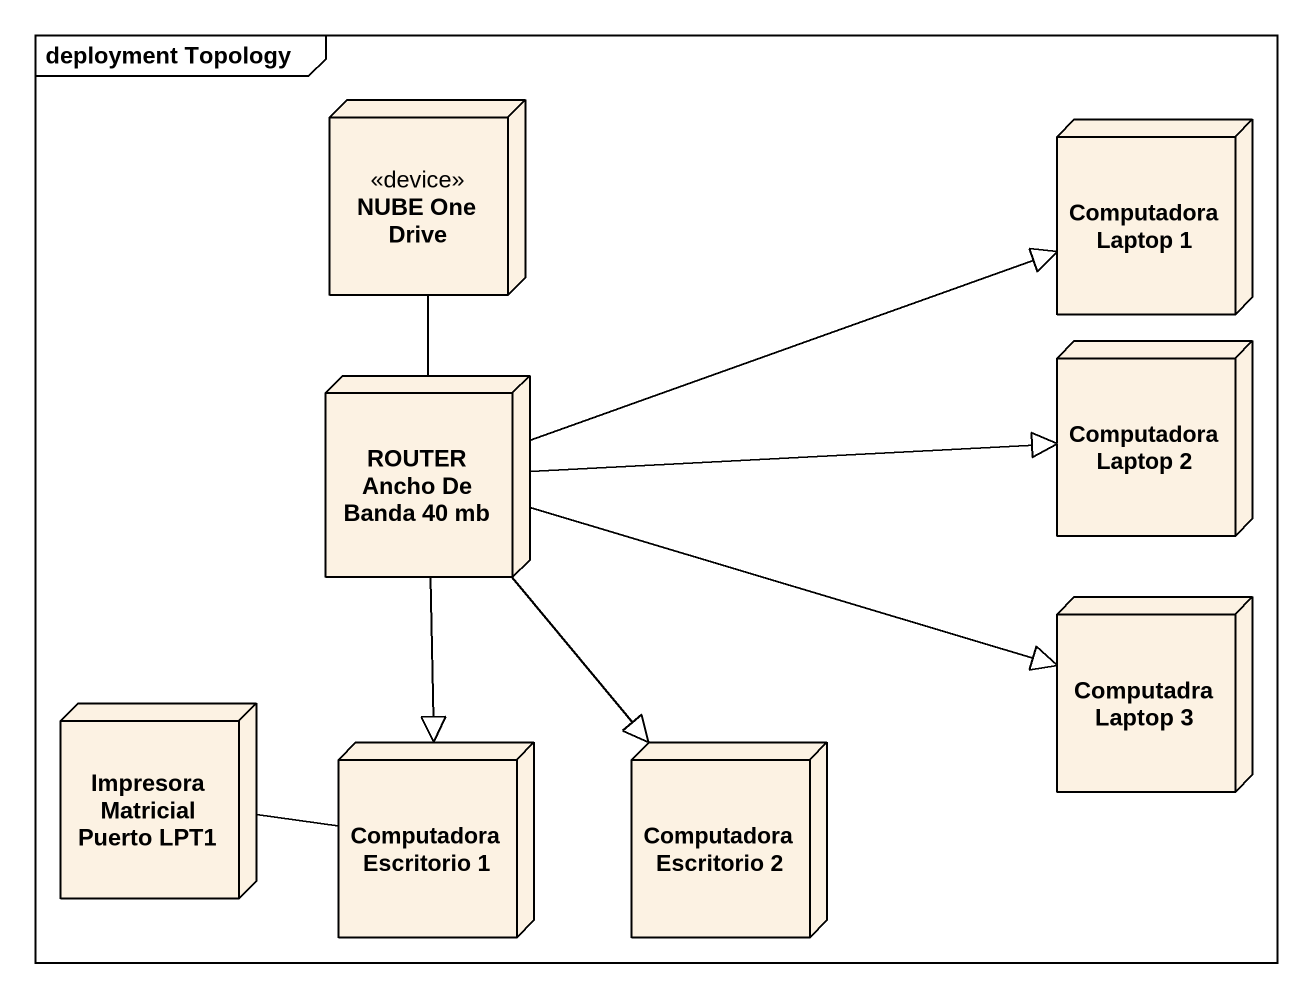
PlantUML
@startuml
mainframe deployment Topology
node "NUBE One Drive" as NUBE_One_Drive <<device>>
node "Computadora Laptop 1" as Computadora_Laptop_1
node "Computadora Laptop 2" as Computadora_Laptop_2
node "ROUTER Ancho De Banda 40 mb" as ROUTER_Ancho_De_Banda_40_mb
node "Computadra Laptop 3" as Computadra_Laptop_3
node "Impresora Matricial Puerto LPT1" as Impresora_Matricial_Puerto
node "Computadora Escritorio 1" as Computadora_Escritorio_1
node "Computadora Escritorio 2" as Computadora_Escritorio_2
NUBE_One_Drive -- ROUTER_Ancho_De_Banda_40_mb
ROUTER_Ancho_De_Banda_40_mb -right-|> Computadora_Laptop_1
ROUTER_Ancho_De_Banda_40_mb -right-|> Computadora_Laptop_2
ROUTER_Ancho_De_Banda_40_mb -right-|> Computadra_Laptop_3
ROUTER_Ancho_De_Banda_40_mb --|> Computadora_Escritorio_1
ROUTER_Ancho_De_Banda_40_mb --|> Computadora_Escritorio_2
Computadora_Escritorio_1 -left- Impresora_Matricial_Puerto
@enduml
